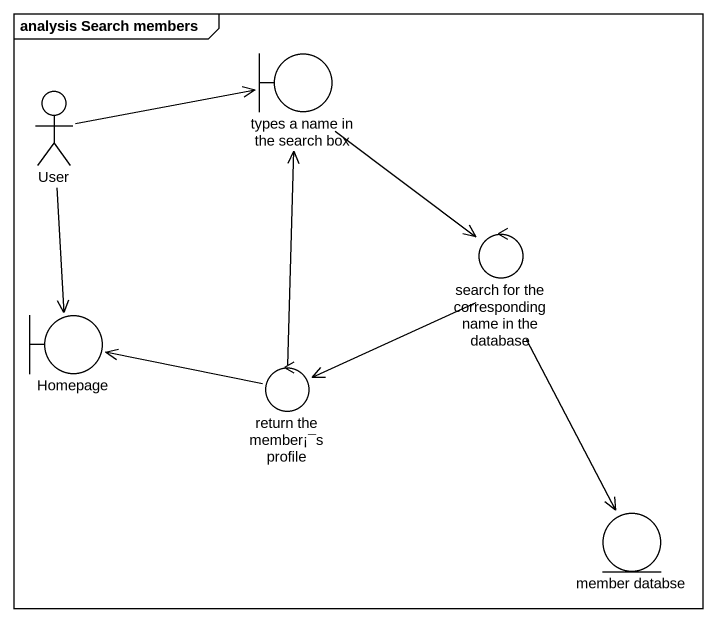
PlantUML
@startuml
mainframe analysis Search members
boundary "types a name in the search box" as types_a_name_in_the_search
actor User
control "search for the corresponding name in the database" as search_for_the
boundary Homepage
control "return the member¡¯s profile" as return_the_member_s_profile
entity "member databse" as member_databse
types_a_name_in_the_search --> search_for_the
User -right-> types_a_name_in_the_search
User --> Homepage
search_for_the -left-> return_the_member_s_profile
search_for_the --> member_databse
return_the_member_s_profile -up-> types_a_name_in_the_search
return_the_member_s_profile -left-> Homepage
@enduml
